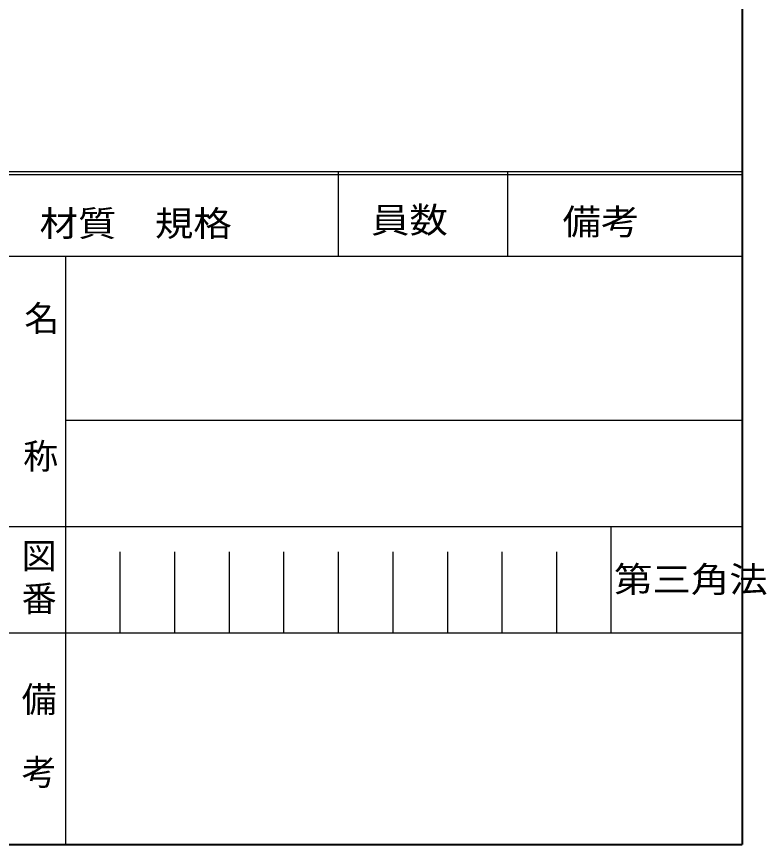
# Model space of a CAD drawing. Units: millimetres on the paper. Extents: x -288 to 1485, y -698 to 177.
# Drawn here: x 1398.7 to 1484.5, y -697.7 to -603 of the extents above; entities that cross this region are included whole.
import ezdxf
from ezdxf.enums import TextEntityAlignment as Align

# ---------------------------------------------------------------- set-up
doc = ezdxf.new("R2010")
doc.units = ezdxf.units.MM
doc.layers.add('0-1_外形1', color=3, linetype='Continuous', lineweight=25)
doc.styles.add('ＭＳ ゴシック', font='')
doc.styles.get('ＭＳ ゴシック').set_extended_font_data('MS Gothic')

msp = doc.modelspace()

# ---------------------------------------------------------------- linework, layer by layer
at = {"layer": '0-1_外形1', "color": 5, "lineweight": 40}
for p in [(1481.742, -318.727), (937.367, -697.708)]:
    msp.add_line(p, (1481.742, -697.708), dxfattribs=at)
at = {"layer": '0-1_外形1'}
for p, q in [((1481.742, -620.728), (1331.802, -620.728)), ((1481.742, -621.067), (1331.802, -621.067)), ((1435.51, -620.728), (1435.51, -630.439)), ((1454.878, -620.728), (1454.878, -630.439)), ((1481.742, -630.439), (1331.802, -630.439)), ((1404.273, -630.439), (1404.273, -697.708)), ((1481.742, -649.181), (1404.273, -649.181)), ((1481.742, -661.364), (1331.802, -661.364)), ((1466.748, -673.546), (1466.748, -661.341)), ((1410.52, -664.226), (1410.52, -673.546)), ((1416.768, -664.226), (1416.768, -673.546)), ((1423.015, -664.226), (1423.015, -673.546)), ((1429.263, -664.226), (1429.263, -673.546)), ((1435.51, -664.226), (1435.51, -673.546)), ((1441.758, -664.226), (1441.758, -673.546)), ((1448.005, -664.226), (1448.005, -673.546)), ((1454.253, -664.226), (1454.253, -673.546)), ((1460.5, -664.226), (1460.5, -673.546)), ((1481.742, -673.546), (1331.802, -673.546))]:
    msp.add_line(p, q, dxfattribs=at)

# ---------------------------------------------------------------- texts
at = {"layer": '0-1_外形1', "color": 1, "style": 'ＭＳ ゴシック', "width": 1.1}
for s, p in [('員数', (1439.259, -628.6)), ('材質\u3000規格', (1401.322, -628.985)), ('備考', (1461.186, -628.793)), ('第三角法', (1467.077, -669.722))]:
    msp.add_text(s, height=2.933, dxfattribs=at).set_placement(p, align=Align.BOTTOM_LEFT)
at = {"layer": '0-1_外形1', "color": 1, "style": 'ＭＳ ゴシック'}
for s, p in [('名', (1399.573, -639.856)), ('称', (1399.445, -655.628)), ('図', (1399.274, -667.04)), ('番', (1399.274, -671.913)), ('備', (1399.274, -683.453)), ('考', (1399.274, -691.788))]:
    msp.add_text(s, height=2.933, dxfattribs=at).set_placement(p, align=Align.BOTTOM_LEFT)

doc.saveas('drawing.dxf')
